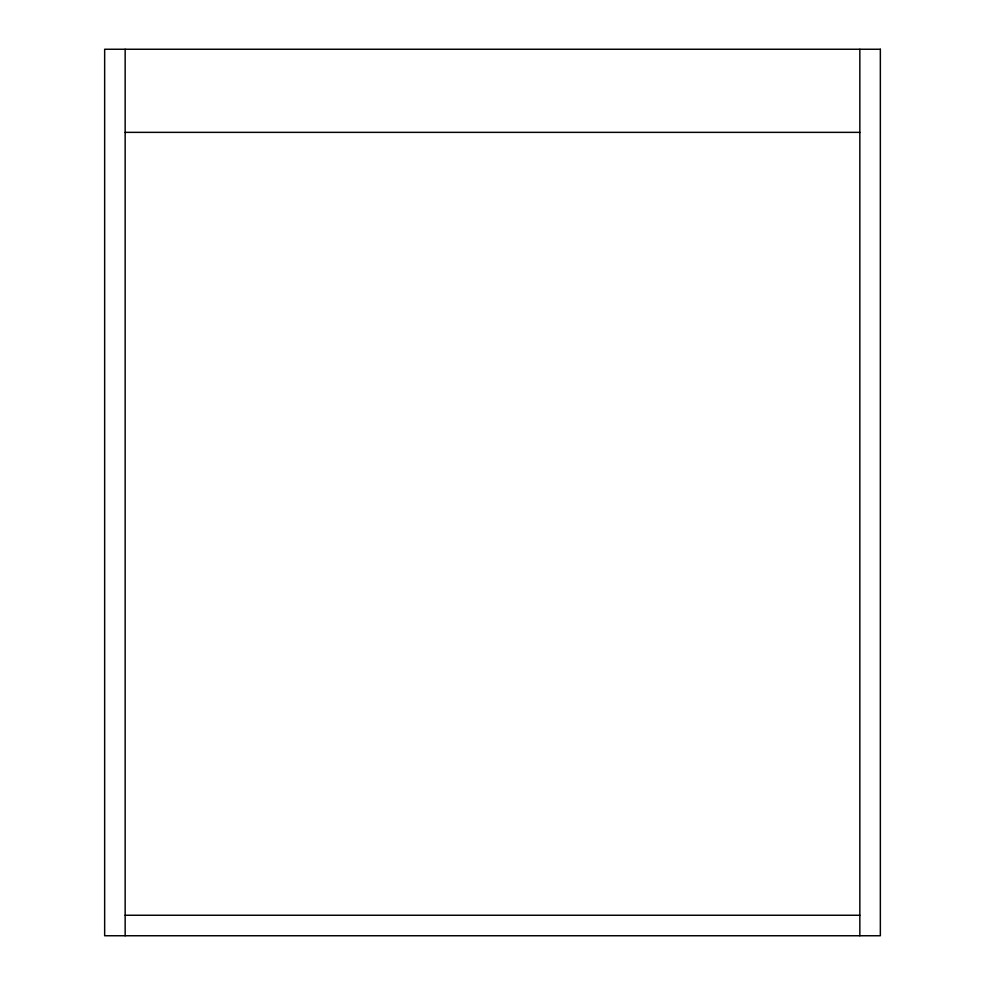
<?xml version="1.0" encoding="UTF-8"?>
<svg xmlns="http://www.w3.org/2000/svg" width="985" height="985" viewBox="0 0 985 985"><rect width="100%" height="100%" fill="white"/><g stroke="black" fill="none" stroke-linecap="round" stroke-linejoin="round"><path stroke-width="1.48" d="M125.157 132.359L859.843 132.359M125.157 915.25L859.843 915.25M859.843 49.25L859.843 935.75M125.157 49.25L125.157 935.75M880.344 49.25L104.656 49.25L104.656 935.75L880.344 935.75L880.344 49.25"/></g></svg>
